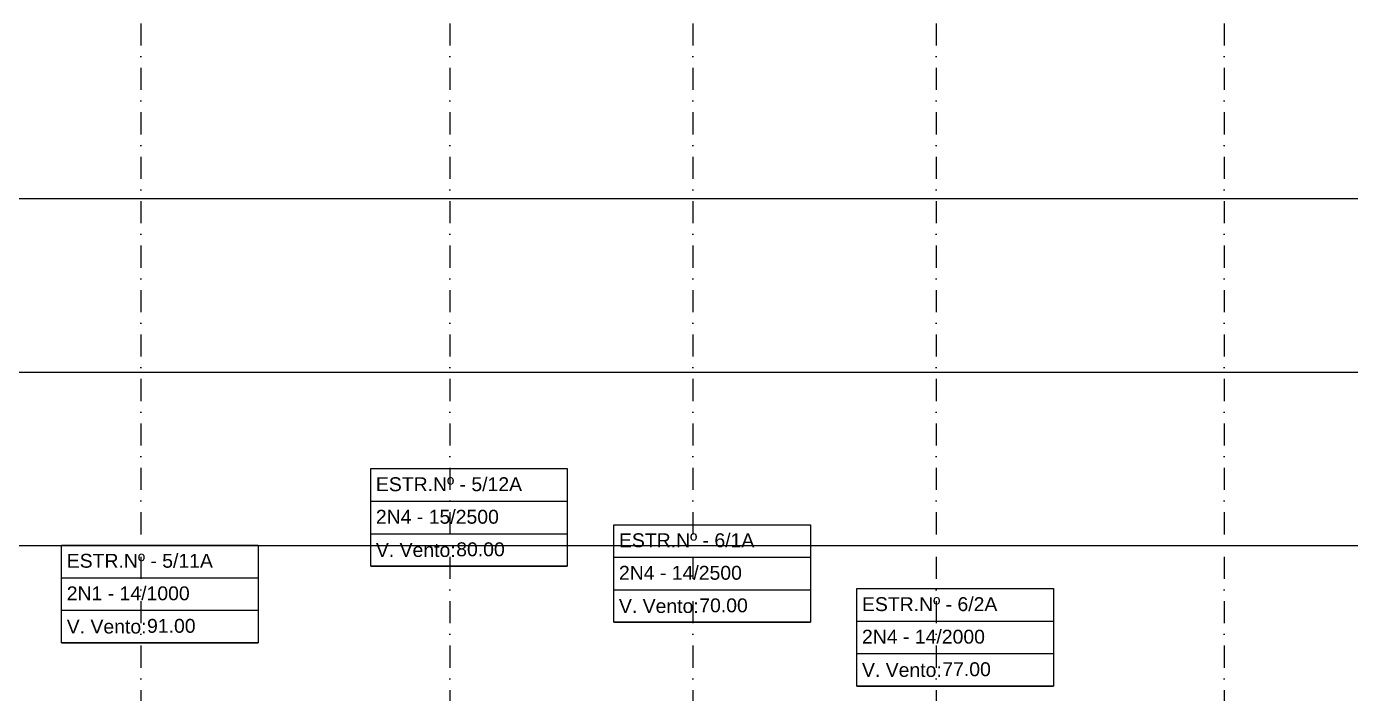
# Model space of a CAD drawing. Header units: metres. Extents: x -121 to 9872, y 3505 to 10721.
# Drawn here: x 5921.3 to 6302.7, y 9257.4 to 9449.5 of the extents above; entities that cross this region are included whole.
import ezdxf
from ezdxf.enums import TextEntityAlignment as Align

# ---------------------------------------------------------------- set-up
doc = ezdxf.new("R2010")
doc.units = ezdxf.units.M
doc.linetypes.add('DASHDOT', pattern=[25.4, 12.7, -6.35, 0, -6.35])
for name, color, linetype in [('Cabeçalho', 7, 'Continuous'), ('Grade', 9, 'Continuous'), ('Ind.Rot', 8, 'DASHDOT')]:
    doc.layers.add(name, color=color, linetype=linetype)
doc.styles.add('Arial', font='arial.ttf')
doc.styles.add('SIMM-PADRÃO_(TXT)', font='arial.ttf', dxfattribs={"height": 2})

# ---------------------------------------------------------------- blocks, each defined once
blk = doc.blocks.new('Bloco P Sup')
at = {"layer": 'Cabeçalho'}
blk.add_lwpolyline([(-11.66, -3.34), (44.97, -3.34), (44.97, -31.45), (-11.66, -31.45)], close=True, dxfattribs=at)
for points in [[(-11.66, -12.71), (44.97, -12.71)], [(-11.66, -22.08), (44.97, -22.08)], [(-11.66, -31.45), (44.97, -31.45)]]:
    blk.add_lwpolyline(points, dxfattribs=at)
at = {"layer": 'Cabeçalho', "style": 'Arial'}
blk.add_text('V. Vento:', height=4, dxfattribs=at).set_placement((-10.16, -26.77), align=Align.MIDDLE_LEFT)
at = {"layer": 'Cabeçalho', "style": 'SIMM-PADRÃO_(TXT)'}
for tag, p in [('ESTRUTURANUM', (-10.16, -11.03)), ('TIPO_ESFORÇO', (-10.16, -20.4)), ('VÃOVENTO', (12.97, -29.77))]:
    blk.add_attdef(tag, text='', height=4, dxfattribs=at).set_placement(p, align=Align.BOTTOM_LEFT)

msp = doc.modelspace()

# ---------------------------------------------------------------- linework, layer by layer
at = {"layer": 'Grade'}
for points in [[(0, 9400), (9859.453, 9400)], [(0, 9350), (9859.453, 9350)], [(0, 9300), (9859.453, 9300)]]:
    msp.add_lwpolyline(points, dxfattribs=at)
at = {"layer": 'Ind.Rot', "linetype": 'DASHDOT', "ltscale": 0.5}
for points in [[(5954.264, 10500), (5954.264, 8300)], [(6043.308, 10500), (6043.308, 8300)], [(6113.309, 10500), (6113.309, 8300)], [(6183.309, 10500), (6183.309, 8300)], [(6266.309, 10500), (6266.309, 8300)]]:
    msp.add_lwpolyline(points, dxfattribs=at)

# ---------------------------------------------------------------- block references
at = {"layer": 'Cabeçalho'}
for p, values in [((6032.15, 9325.521), {'ESTRUTURANUM': 'ESTR.Nº - 5/12A', 'TIPO_ESFORÇO': '2N4 - 15/2500', 'VÃOVENTO': '80.00'}), ((6102.151, 9309.381), {'ESTRUTURANUM': 'ESTR.Nº - 6/1A', 'TIPO_ESFORÇO': '2N4 - 14/2500', 'VÃOVENTO': '70.00'}), ((5943.106, 9303.471), {'ESTRUTURANUM': 'ESTR.Nº - 5/11A', 'TIPO_ESFORÇO': '2N1 - 14/1000', 'VÃOVENTO': '91.00'}), ((6172.151, 9290.981), {'ESTRUTURANUM': 'ESTR.Nº - 6/2A', 'TIPO_ESFORÇO': '2N4 - 14/2000', 'VÃOVENTO': '77.00'})]:
    msp.add_blockref('Bloco P Sup', p, dxfattribs=at).add_auto_attribs(values)

doc.saveas('drawing.dxf')
